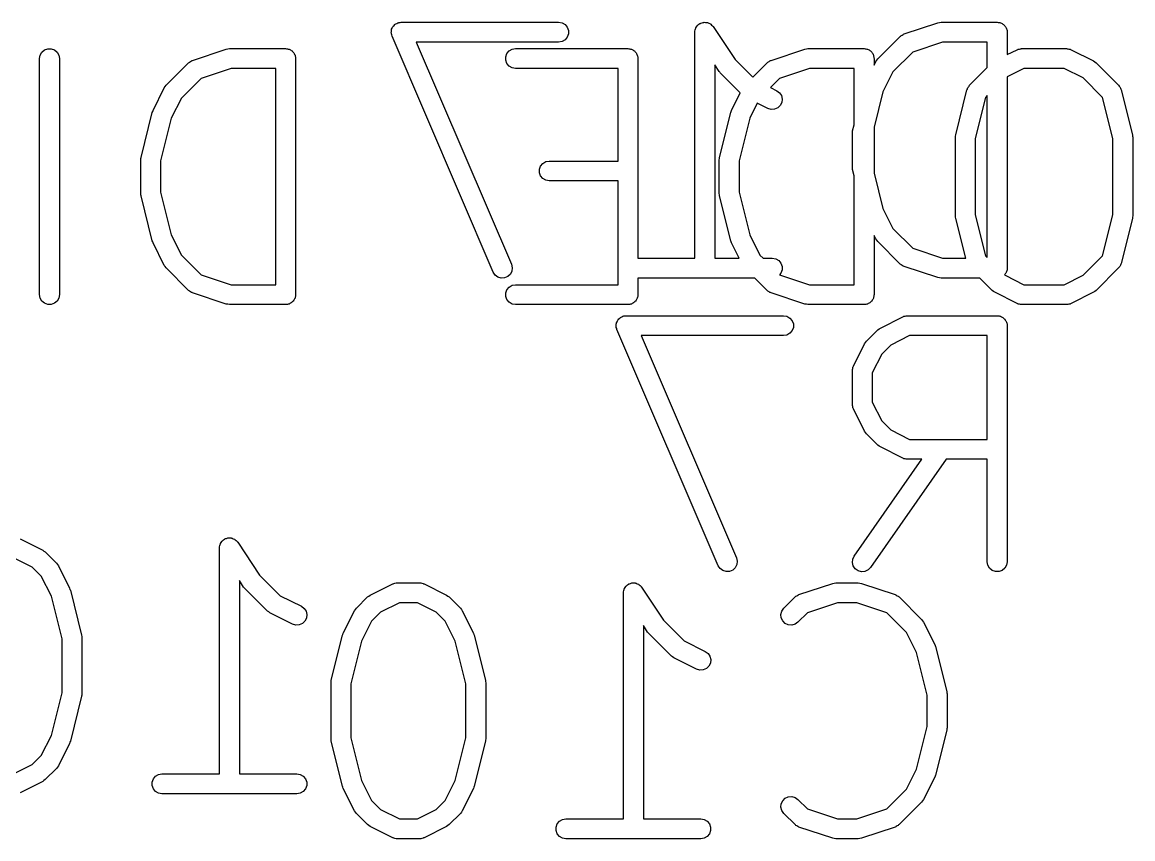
# Model space of a CAD drawing. Extents: x -0.3 to 76.5, y -74.5 to -2.2.
# Drawn here: x 27.37 to 33.04, y -29.72 to -25.55 of the extents above; entities that cross this region are included whole.
import ezdxf

# ---------------------------------------------------------------- set-up
doc = ezdxf.new("R2010")
doc.units = 0
doc.header["$MEASUREMENT"] = 0
doc.layers.add('BLACK', color=7, linetype='CONTINUOUS')

msp = doc.modelspace()

# ---------------------------------------------------------------- linework, layer by layer
at = {"layer": 'Black'}
for p, q in [((29.2541, -25.5864), (29.2568, -25.5811)), ((29.2568, -25.5811), (29.2588, -25.5756)), ((29.2588, -25.5756), (29.2607, -25.5733)), ((29.2607, -25.5733), (29.2621, -25.5706)), ((29.2621, -25.5706), (29.2663, -25.5666)), ((29.2663, -25.5666), (29.2701, -25.5621)), ((29.2701, -25.5621), (29.2727, -25.5606)), ((29.2727, -25.5606), (29.2749, -25.5585)), ((29.2749, -25.5585), (29.2803, -25.5562)), ((29.2803, -25.5562), (29.2854, -25.5533)), ((29.2854, -25.5533), (29.2884, -25.5528)), ((29.2884, -25.5528), (29.2912, -25.5516)), ((29.2912, -25.5516), (29.297, -25.5513)), ((29.297, -25.5513), (29.3028, -25.5502)), ((29.3028, -25.5502), (30.1071, -25.5502)), ((30.1071, -25.5502), (30.1245, -25.5533)), ((30.1245, -25.5533), (30.1397, -25.5621)), ((30.1397, -25.5621), (30.1511, -25.5756)), ((30.1511, -25.5756), (30.1571, -25.5922)), ((30.8052, -25.5896), (30.8062, -25.5837)), ((30.8062, -25.5837), (30.8076, -25.5812)), ((30.8076, -25.5812), (30.8084, -25.5785)), ((30.8084, -25.5785), (30.812, -25.5736)), ((30.812, -25.5736), (30.8151, -25.5684)), ((30.8151, -25.5684), (30.8172, -25.5666)), ((30.8172, -25.5666), (30.8189, -25.5643)), ((30.8189, -25.5643), (30.8239, -25.561)), ((30.8239, -25.561), (30.8286, -25.5571)), ((30.8286, -25.5571), (30.8312, -25.5561)), ((30.8312, -25.5561), (30.8336, -25.5545)), ((30.8336, -25.5545), (30.8395, -25.5531)), ((30.8395, -25.5531), (30.8452, -25.551)), ((30.8452, -25.551), (30.848, -25.551)), ((30.848, -25.551), (30.8507, -25.5504)), ((30.8507, -25.5504), (30.8567, -25.551)), ((30.8567, -25.551), (30.8628, -25.551)), ((30.8628, -25.551), (30.8654, -25.552)), ((30.8654, -25.552), (30.8682, -25.5523)), ((30.8682, -25.5523), (30.8737, -25.555)), ((30.8737, -25.555), (30.8794, -25.5571)), ((30.8794, -25.5571), (30.8815, -25.5589)), ((30.8815, -25.5589), (30.8841, -25.5601)), ((30.8841, -25.5601), (30.8882, -25.5645)), ((30.8882, -25.5645), (30.8929, -25.5684)), ((30.8929, -25.5684), (30.8943, -25.5708)), ((30.8943, -25.5708), (30.8962, -25.5729)), ((30.8962, -25.5729), (31.0084, -25.741)), ((31.8721, -25.6103), (32.0444, -25.5529)), ((32.0444, -25.5529), (32.0525, -25.5517)), ((32.0525, -25.5517), (32.0605, -25.5502)), ((32.0605, -25.5502), (32.3477, -25.5502)), ((32.3477, -25.5502), (32.3521, -25.551)), ((32.3521, -25.551), (32.3566, -25.551)), ((32.3566, -25.551), (32.3607, -25.5525)), ((32.3607, -25.5525), (32.3651, -25.5533)), ((32.3651, -25.5533), (32.369, -25.5555)), ((32.369, -25.5555), (32.3731, -25.5571)), ((32.3731, -25.5571), (32.3765, -25.5599)), ((32.3765, -25.5599), (32.3804, -25.5621)), ((32.3804, -25.5621), (32.3832, -25.5655)), ((32.3832, -25.5655), (32.3867, -25.5684)), ((32.3867, -25.5684), (32.3889, -25.5722)), ((32.3889, -25.5722), (32.3917, -25.5756)), ((32.3917, -25.5756), (32.3933, -25.5798)), ((32.3933, -25.5798), (32.3955, -25.5837)), ((32.3955, -25.5837), (32.3962, -25.5881)), ((29.252, -25.6039), (29.2527, -25.5981)), ((29.2527, -25.6068), (29.252, -25.6039)), ((29.2527, -25.5922), (29.2538, -25.5894)), ((29.2527, -25.5981), (29.2527, -25.5922)), ((29.2527, -25.6099), (29.2527, -25.6068)), ((29.2547, -25.6154), (29.2527, -25.6099)), ((29.2538, -25.5894), (29.2541, -25.5864)), ((29.2561, -25.6211), (29.2547, -25.6154)), ((29.7731, -26.8276), (29.2561, -25.6211)), ((30.1397, -25.64), (30.1245, -25.6488)), ((30.1511, -25.6264), (30.1397, -25.64)), ((30.1571, -25.6099), (30.1511, -25.6264)), ((30.1571, -25.5922), (30.1571, -25.6099)), ((30.8032, -25.601), (30.8037, -25.5983)), ((30.8032, -26.7567), (30.8032, -25.601)), ((30.8035, -25.5955), (30.8052, -25.5896)), ((30.8037, -25.5983), (30.8035, -25.5955)), ((31.7373, -25.7375), (31.8522, -25.6226)), ((31.8522, -25.6226), (31.8546, -25.6209)), ((31.8546, -25.6209), (31.8565, -25.6187)), ((31.8565, -25.6187), (31.8618, -25.6159)), ((31.8618, -25.6159), (31.8666, -25.6125)), ((31.8666, -25.6125), (31.8695, -25.6117)), ((31.8695, -25.6117), (31.8721, -25.6103)), ((32.3962, -25.5881), (32.3978, -25.5922)), ((32.3978, -25.5922), (32.3978, -25.5967)), ((32.3978, -25.5967), (32.3985, -25.601)), ((32.3985, -25.601), (32.3985, -25.716)), ((27.4673, -25.7034), (27.4808, -25.6921)), ((27.4808, -25.6921), (27.4974, -25.686)), ((27.4974, -25.686), (27.5151, -25.686)), ((27.5151, -25.686), (27.5316, -25.6921)), ((27.5316, -25.6921), (27.5452, -25.7034)), ((28.2371, -25.7453), (28.4094, -25.6879)), ((28.4094, -25.6879), (28.4175, -25.6867)), ((28.4175, -25.6867), (28.4255, -25.6852)), ((28.4255, -25.6852), (28.7127, -25.6852)), ((28.7127, -25.6852), (28.7171, -25.686)), ((28.7171, -25.686), (28.7216, -25.686)), ((28.7216, -25.686), (28.7257, -25.6875)), ((28.7257, -25.6875), (28.7301, -25.6883)), ((28.7301, -25.6883), (28.734, -25.6905)), ((28.734, -25.6905), (28.7381, -25.6921)), ((28.7381, -25.6921), (28.7415, -25.6949)), ((28.7415, -25.6949), (28.7454, -25.6971)), ((28.7454, -25.6971), (28.7482, -25.7005)), ((30.1071, -25.6518), (29.3798, -25.6518)), ((29.3798, -25.6518), (29.8665, -26.7875)), ((29.8427, -25.7106), (29.8541, -25.6971)), ((29.8541, -25.6971), (29.8694, -25.6883)), ((29.8694, -25.6883), (29.8867, -25.6852)), ((29.8867, -25.6852), (30.4613, -25.6852)), ((30.1245, -25.6488), (30.1071, -25.6518)), ((30.4613, -25.6852), (30.4656, -25.686)), ((30.4656, -25.686), (30.4701, -25.686)), ((30.4701, -25.686), (30.4743, -25.6875)), ((30.4743, -25.6875), (30.4786, -25.6883)), ((30.4786, -25.6883), (30.4825, -25.6905)), ((30.4825, -25.6905), (30.4867, -25.6921)), ((30.4867, -25.6921), (30.4901, -25.6949)), ((30.4901, -25.6949), (30.4939, -25.6971)), ((30.4939, -25.6971), (30.4968, -25.7005)), ((31.1921, -25.7453), (31.3644, -25.6879)), ((31.3644, -25.6879), (31.3725, -25.6867)), ((31.3725, -25.6867), (31.3805, -25.6852)), ((31.3805, -25.6852), (31.6678, -25.6852)), ((31.6678, -25.6852), (31.6721, -25.686)), ((31.6721, -25.686), (31.6766, -25.686)), ((31.6766, -25.686), (31.6808, -25.6875)), ((31.6808, -25.6875), (31.6851, -25.6883)), ((31.6851, -25.6883), (31.689, -25.6905)), ((31.689, -25.6905), (31.6932, -25.6921)), ((31.6932, -25.6921), (31.6966, -25.6949)), ((31.6966, -25.6949), (31.7004, -25.6971)), ((31.7004, -25.6971), (31.7033, -25.7005)), ((32.0687, -25.6518), (31.9156, -25.7029)), ((32.2969, -25.6518), (32.0687, -25.6518)), ((32.2969, -25.7819), (32.2969, -25.6518)), ((32.3985, -25.716), (32.4494, -25.6906)), ((32.4494, -25.6906), (32.4522, -25.6898)), ((32.4522, -25.6898), (32.4547, -25.6883)), ((32.4547, -25.6883), (32.4606, -25.6873)), ((32.4606, -25.6873), (32.4663, -25.6856)), ((32.4663, -25.6856), (32.4692, -25.6858)), ((32.4692, -25.6858), (32.4721, -25.6852)), ((32.4721, -25.6852), (32.7019, -25.6852)), ((32.7019, -25.6852), (32.7048, -25.6858)), ((32.7048, -25.6858), (32.7077, -25.6856)), ((32.7077, -25.6856), (32.7134, -25.6873)), ((32.7134, -25.6873), (32.7193, -25.6883)), ((32.7193, -25.6883), (32.7218, -25.6898)), ((32.7218, -25.6898), (32.7246, -25.6906)), ((32.7246, -25.6906), (32.8395, -25.7481)), ((27.4554, -25.736), (27.4585, -25.7187)), ((27.4554, -26.9425), (27.4554, -25.736)), ((27.4585, -25.7187), (27.4673, -25.7034)), ((27.5452, -25.7034), (27.554, -25.7187)), ((27.554, -25.7187), (27.557, -25.736)), ((27.557, -25.736), (27.557, -26.9425)), ((28.2196, -25.7559), (28.2215, -25.7537)), ((28.2215, -25.7537), (28.2268, -25.7509)), ((28.2268, -25.7509), (28.2316, -25.7475)), ((28.2316, -25.7475), (28.2345, -25.7467)), ((28.2345, -25.7467), (28.2371, -25.7453)), ((28.7482, -25.7005), (28.7517, -25.7034)), ((28.7517, -25.7034), (28.7539, -25.7072)), ((28.7539, -25.7072), (28.7567, -25.7106)), ((28.7567, -25.7106), (28.7583, -25.7148)), ((28.7583, -25.7148), (28.7605, -25.7187)), ((28.7605, -25.7187), (28.7612, -25.7231)), ((28.7612, -25.7231), (28.7628, -25.7272)), ((28.7628, -25.7272), (28.7628, -25.7317)), ((28.7628, -25.7317), (28.7635, -25.736)), ((28.7635, -25.736), (28.7635, -26.9425)), ((29.8367, -25.7272), (29.8427, -25.7106)), ((29.8367, -25.7449), (29.8367, -25.7272)), ((29.8427, -25.7614), (29.8367, -25.7449)), ((30.4968, -25.7005), (30.5002, -25.7034)), ((30.5002, -25.7034), (30.5024, -25.7072)), ((30.5024, -25.7072), (30.5053, -25.7106)), ((30.5053, -25.7106), (30.5068, -25.7148)), ((30.5068, -25.7148), (30.509, -25.7187)), ((30.509, -25.7187), (30.5098, -25.7231)), ((30.5098, -25.7231), (30.5113, -25.7272)), ((30.5113, -25.7272), (30.5113, -25.7317)), ((30.5113, -25.7317), (30.5121, -25.736)), ((30.5121, -25.736), (30.5121, -26.7567)), ((31.0084, -25.741), (31.0986, -25.8312)), ((31.1746, -25.7559), (31.1766, -25.7537)), ((31.1766, -25.7537), (31.1818, -25.7509)), ((31.1818, -25.7509), (31.1867, -25.7475)), ((31.1867, -25.7475), (31.1895, -25.7467)), ((31.1895, -25.7467), (31.1921, -25.7453)), ((31.7033, -25.7005), (31.7067, -25.7034)), ((31.7067, -25.7034), (31.7089, -25.7072)), ((31.7089, -25.7072), (31.7118, -25.7106)), ((31.7118, -25.7106), (31.7133, -25.7148)), ((31.7133, -25.7148), (31.7155, -25.7187)), ((31.7155, -25.7187), (31.7163, -25.7231)), ((31.7163, -25.7231), (31.7178, -25.7272)), ((31.7178, -25.7272), (31.7178, -25.7317)), ((31.7178, -25.7317), (31.7186, -25.736)), ((31.7186, -25.736), (31.7186, -25.7691)), ((31.7186, -25.7691), (31.7278, -25.7507)), ((31.7278, -25.7507), (31.7326, -25.7442)), ((31.7326, -25.7442), (31.7373, -25.7375)), ((31.9156, -25.7029), (31.815, -25.8035)), ((32.8395, -25.7481), (32.8461, -25.7529)), ((32.8461, -25.7529), (32.8527, -25.7576)), ((28.1023, -25.8725), (28.2172, -25.7576)), ((28.2172, -25.7576), (28.2196, -25.7559)), ((28.4337, -25.7868), (28.2806, -25.8379)), ((28.6619, -25.7868), (28.4337, -25.7868)), ((28.6619, -26.8917), (28.6619, -25.7868)), ((29.8541, -25.775), (29.8427, -25.7614)), ((29.8694, -25.7838), (29.8541, -25.775)), ((29.8867, -25.7868), (29.8694, -25.7838)), ((30.4105, -25.7868), (29.8867, -25.7868)), ((30.4105, -26.2598), (30.4105, -25.7868)), ((30.9266, -25.8016), (30.9048, -25.7688)), ((30.9048, -25.7688), (30.9048, -26.7567)), ((30.9301, -25.8052), (30.9266, -25.8016)), ((30.933, -25.8093), (30.9301, -25.8052)), ((31.035, -25.9113), (30.933, -25.8093)), ((31.0986, -25.8312), (31.1722, -25.7576)), ((31.1722, -25.7576), (31.1746, -25.7559)), ((31.3887, -25.7868), (31.2356, -25.8379)), ((31.617, -25.7868), (31.3887, -25.7868)), ((31.617, -26.0741), (31.617, -25.7868)), ((31.815, -25.8035), (31.7637, -25.906)), ((32.2064, -25.8725), (32.2969, -25.7819)), ((32.4841, -25.7868), (32.3985, -25.8296)), ((32.6899, -25.7868), (32.4841, -25.7868)), ((32.7867, -25.8352), (32.6899, -25.7868)), ((32.8527, -25.7576), (32.9676, -25.8725)), ((28.2806, -25.8379), (28.18, -25.9385)), ((31.2356, -25.8379), (31.1892, -25.8842)), ((32.3985, -25.8296), (32.3985, -26.8075)), ((32.8858, -25.9344), (32.7867, -25.8352)), ((28.0353, -26.0006), (28.0928, -25.8857)), ((28.0928, -25.8857), (28.0976, -25.8792)), ((28.0976, -25.8792), (28.1023, -25.8725)), ((30.9903, -26.0006), (31.035, -25.9113)), ((31.1892, -25.8842), (31.2214, -25.9003)), ((31.2214, -25.9003), (31.2356, -25.9108)), ((31.2356, -25.9108), (31.2453, -25.9256)), ((31.2453, -25.9256), (31.2494, -25.9427)), ((31.7637, -25.906), (31.7186, -26.0866)), ((32.1356, -26.1259), (32.193, -25.8961)), ((32.193, -25.8961), (32.195, -25.8916)), ((32.195, -25.8916), (32.1962, -25.8869)), ((32.1962, -25.8869), (32.1986, -25.8836)), ((32.1986, -25.8836), (32.2002, -25.88)), ((32.2002, -25.88), (32.2036, -25.8765)), ((32.2036, -25.8765), (32.2064, -25.8725)), ((32.2969, -25.9256), (32.2882, -25.9344)), ((32.2969, -26.753), (32.2969, -25.9256)), ((32.9676, -25.8725), (32.9704, -25.8765)), ((32.9704, -25.8765), (32.9738, -25.88)), ((32.9738, -25.88), (32.9754, -25.8836)), ((32.9754, -25.8836), (32.9778, -25.8869)), ((32.9778, -25.8869), (32.979, -25.8916)), ((32.979, -25.8916), (32.981, -25.8961)), ((32.981, -25.8961), (33.0384, -26.1259)), ((28.18, -25.9385), (28.1287, -26.041)), ((31.1221, -25.9643), (31.0837, -26.041)), ((31.176, -25.9912), (31.1221, -25.9643)), ((31.2395, -25.976), (31.2267, -25.9882)), ((31.2474, -25.9602), (31.2395, -25.976)), ((31.2494, -25.9427), (31.2474, -25.9602)), ((32.2882, -25.9344), (32.2356, -26.1445)), ((32.9384, -26.1445), (32.8858, -25.9344)), ((27.974, -26.2408), (28.0315, -26.011)), ((28.0315, -26.011), (28.0337, -26.0059)), ((28.0337, -26.0059), (28.0353, -26.0006)), ((30.9291, -26.2408), (30.9865, -26.011)), ((30.9865, -26.011), (30.9888, -26.0059)), ((30.9888, -26.0059), (30.9903, -26.0006)), ((31.1929, -25.9962), (31.176, -25.9912)), ((31.2105, -25.9952), (31.1929, -25.9962)), ((31.2267, -25.9882), (31.2105, -25.9952)), ((28.1287, -26.041), (28.0741, -26.2594)), ((31.0837, -26.041), (31.0291, -26.2594)), ((31.609, -26.1058), (31.617, -26.0741)), ((31.7186, -26.0866), (31.7186, -26.322)), ((31.6075, -26.1181), (31.6086, -26.112)), ((31.6075, -26.2905), (31.6075, -26.1181)), ((31.6086, -26.112), (31.609, -26.1058)), ((32.134, -26.1382), (32.1351, -26.1321)), ((32.134, -26.5404), (32.134, -26.1382)), ((32.1351, -26.1321), (32.1356, -26.1259)), ((32.2356, -26.1445), (32.2356, -26.5341)), ((32.9384, -26.5341), (32.9384, -26.1445)), ((33.0384, -26.1259), (33.0389, -26.1321)), ((33.0389, -26.1321), (33.04, -26.1382)), ((33.04, -26.1382), (33.04, -26.5404)), ((27.9725, -26.2531), (27.9736, -26.247)), ((27.9725, -26.4255), (27.9725, -26.2531)), ((27.9736, -26.247), (27.974, -26.2408)), ((28.0741, -26.2594), (28.0741, -26.4192)), ((30.0264, -26.2717), (30.0417, -26.2628)), ((30.0417, -26.2628), (30.0591, -26.2598)), ((30.0591, -26.2598), (30.4105, -26.2598)), ((30.9275, -26.2531), (30.9286, -26.247)), ((30.9275, -26.4255), (30.9275, -26.2531)), ((30.9286, -26.247), (30.9291, -26.2408)), ((31.0291, -26.2594), (31.0291, -26.4192)), ((30.0091, -26.3017), (30.0151, -26.2852)), ((30.0091, -26.3194), (30.0091, -26.3017)), ((30.0151, -26.336), (30.0091, -26.3194)), ((30.0151, -26.2852), (30.0264, -26.2717)), ((31.6086, -26.2966), (31.6075, -26.2905)), ((31.609, -26.3028), (31.6086, -26.2966)), ((31.617, -26.3345), (31.609, -26.3028)), ((31.7186, -26.322), (31.7637, -26.5026)), ((30.0264, -26.3495), (30.0151, -26.336)), ((30.0417, -26.3583), (30.0264, -26.3495)), ((30.0591, -26.3614), (30.0417, -26.3583)), ((30.4105, -26.3614), (30.0591, -26.3614)), ((30.4105, -26.8917), (30.4105, -26.3614)), ((31.617, -26.8917), (31.617, -26.3345)), ((27.9736, -26.4316), (27.9725, -26.4255)), ((27.974, -26.4378), (27.9736, -26.4316)), ((28.0741, -26.4192), (28.1287, -26.6376)), ((30.9286, -26.4316), (30.9275, -26.4255)), ((30.9291, -26.4378), (30.9286, -26.4316)), ((31.0291, -26.4192), (31.0837, -26.6376)), ((28.0315, -26.6676), (27.974, -26.4378)), ((30.9865, -26.6676), (30.9291, -26.4378)), ((31.7637, -26.5026), (31.815, -26.6051)), ((32.1351, -26.5465), (32.134, -26.5404)), ((32.1356, -26.5527), (32.1351, -26.5465)), ((32.2356, -26.5341), (32.2882, -26.7442)), ((32.8858, -26.7442), (32.9384, -26.5341)), ((33.0389, -26.5465), (33.0384, -26.5527)), ((33.04, -26.5404), (33.0389, -26.5465)), ((31.815, -26.6051), (31.9156, -26.7057)), ((32.1866, -26.7567), (32.1356, -26.5527)), ((33.0384, -26.5527), (32.981, -26.7825)), ((28.1287, -26.6376), (28.18, -26.7401)), ((31.0837, -26.6376), (31.135, -26.7401)), ((31.7278, -26.6579), (31.7186, -26.6395)), ((31.7186, -26.6395), (31.7186, -26.9425)), ((31.7326, -26.6645), (31.7278, -26.6579)), ((28.0337, -26.6727), (28.0315, -26.6676)), ((28.0353, -26.678), (28.0337, -26.6727)), ((28.0928, -26.7929), (28.0353, -26.678)), ((30.9888, -26.6727), (30.9865, -26.6676)), ((30.9903, -26.678), (30.9888, -26.6727)), ((31.0297, -26.7567), (30.9903, -26.678)), ((31.7373, -26.6711), (31.7326, -26.6645)), ((31.8522, -26.786), (31.7373, -26.6711)), ((31.9156, -26.7057), (32.0687, -26.7567)), ((28.18, -26.7401), (28.2806, -26.8407)), ((30.5121, -26.7567), (30.8032, -26.7567)), ((30.9048, -26.7567), (31.0297, -26.7567)), ((31.135, -26.7401), (31.1516, -26.7567)), ((31.1516, -26.7567), (31.1987, -26.7567)), ((31.1987, -26.7567), (31.2161, -26.7598)), ((31.2161, -26.7598), (31.2313, -26.7686)), ((31.2313, -26.7686), (31.2427, -26.7821)), ((32.0687, -26.7567), (32.1866, -26.7567)), ((32.2882, -26.7442), (32.2969, -26.753)), ((32.7867, -26.8433), (32.8858, -26.7442)), ((28.0976, -26.7995), (28.0928, -26.7929)), ((28.1023, -26.8061), (28.0976, -26.7995)), ((28.2172, -26.921), (28.1023, -26.8061)), ((29.7828, -26.8423), (29.7731, -26.8276)), ((29.8685, -26.8222), (29.8605, -26.838)), ((29.8665, -26.7875), (29.8706, -26.8047)), ((29.8706, -26.8047), (29.8685, -26.8222)), ((31.2427, -26.8329), (31.2361, -26.8408)), ((31.2427, -26.7821), (31.2487, -26.7987)), ((31.2487, -26.8164), (31.2427, -26.8329)), ((31.2487, -26.7987), (31.2487, -26.8164)), ((31.8546, -26.7877), (31.8522, -26.786)), ((31.8565, -26.7899), (31.8546, -26.7877)), ((31.8618, -26.7927), (31.8565, -26.7899)), ((31.8666, -26.7961), (31.8618, -26.7927)), ((31.8695, -26.7969), (31.8666, -26.7961)), ((31.8721, -26.7983), (31.8695, -26.7969)), ((32.0444, -26.8557), (31.8721, -26.7983)), ((32.3917, -26.8329), (32.3889, -26.8364)), ((32.3933, -26.8288), (32.3917, -26.8329)), ((32.3955, -26.8249), (32.3933, -26.8288)), ((32.3962, -26.8205), (32.3955, -26.8249)), ((32.3978, -26.8164), (32.3962, -26.8205)), ((32.3985, -26.8075), (32.3978, -26.8119)), ((32.3978, -26.8119), (32.3978, -26.8164)), ((32.9676, -26.8061), (32.8527, -26.921)), ((32.9704, -26.8021), (32.9676, -26.8061)), ((32.9738, -26.7986), (32.9704, -26.8021)), ((32.9754, -26.795), (32.9738, -26.7986)), ((32.9778, -26.7917), (32.9754, -26.795)), ((32.979, -26.787), (32.9778, -26.7917)), ((32.981, -26.7825), (32.979, -26.787)), ((28.2806, -26.8407), (28.4337, -26.8917)), ((29.7969, -26.8529), (29.7828, -26.8423)), ((29.8138, -26.858), (29.7969, -26.8529)), ((29.8314, -26.857), (29.8138, -26.858)), ((29.8476, -26.8501), (29.8314, -26.857)), ((29.8605, -26.838), (29.8476, -26.8501)), ((31.1096, -26.8583), (30.5121, -26.8583)), ((30.5121, -26.8583), (30.5121, -26.9425)), ((31.1722, -26.921), (31.1096, -26.8583)), ((31.2361, -26.8408), (31.3887, -26.8917)), ((32.0525, -26.8569), (32.0444, -26.8557)), ((32.0605, -26.8583), (32.0525, -26.8569)), ((32.2586, -26.8583), (32.0605, -26.8583)), ((32.3213, -26.921), (32.2586, -26.8583)), ((32.3867, -26.8402), (32.3853, -26.8413)), ((32.3853, -26.8413), (32.3873, -26.8433)), ((32.3889, -26.8364), (32.3867, -26.8402)), ((32.3873, -26.8433), (32.4841, -26.8917)), ((32.6899, -26.8917), (32.7867, -26.8433)), ((27.4585, -26.9599), (27.4554, -26.9425)), ((27.557, -26.9425), (27.554, -26.9599)), ((28.2196, -26.9227), (28.2172, -26.921)), ((28.2215, -26.9249), (28.2196, -26.9227)), ((28.2268, -26.9277), (28.2215, -26.9249)), ((28.2316, -26.9311), (28.2268, -26.9277)), ((28.2345, -26.9319), (28.2316, -26.9311)), ((28.2371, -26.9333), (28.2345, -26.9319)), ((28.4094, -26.9907), (28.2371, -26.9333)), ((28.4337, -26.8917), (28.6619, -26.8917)), ((28.7635, -26.9425), (28.7628, -26.9469)), ((29.8367, -26.9337), (29.8427, -26.9171)), ((29.8367, -26.9514), (29.8367, -26.9337)), ((29.8427, -26.9171), (29.8541, -26.9036)), ((29.8541, -26.9036), (29.8694, -26.8948)), ((29.8694, -26.8948), (29.8867, -26.8917)), ((29.8867, -26.8917), (30.4105, -26.8917)), ((30.5121, -26.9425), (30.5113, -26.9469)), ((31.1746, -26.9227), (31.1722, -26.921)), ((31.1766, -26.9249), (31.1746, -26.9227)), ((31.1818, -26.9277), (31.1766, -26.9249)), ((31.1867, -26.9311), (31.1818, -26.9277)), ((31.1895, -26.9319), (31.1867, -26.9311)), ((31.1921, -26.9333), (31.1895, -26.9319)), ((31.3644, -26.9907), (31.1921, -26.9333)), ((31.3887, -26.8917), (31.617, -26.8917)), ((31.7186, -26.9425), (31.7178, -26.9469)), ((32.3279, -26.9257), (32.3213, -26.921)), ((32.3345, -26.9305), (32.3279, -26.9257)), ((32.4494, -26.988), (32.3345, -26.9305)), ((32.4841, -26.8917), (32.6899, -26.8917)), ((32.8395, -26.9305), (32.7246, -26.988)), ((32.8461, -26.9257), (32.8395, -26.9305)), ((32.8527, -26.921), (32.8461, -26.9257)), ((27.4673, -26.9752), (27.4585, -26.9599)), ((27.4808, -26.9865), (27.4673, -26.9752)), ((27.4974, -26.9926), (27.4808, -26.9865)), ((27.5151, -26.9926), (27.4974, -26.9926)), ((27.5316, -26.9865), (27.5151, -26.9926)), ((27.5452, -26.9752), (27.5316, -26.9865)), ((27.554, -26.9599), (27.5452, -26.9752)), ((28.4175, -26.9919), (28.4094, -26.9907)), ((28.4255, -26.9933), (28.4175, -26.9919)), ((28.7127, -26.9933), (28.4255, -26.9933)), ((28.7171, -26.9926), (28.7127, -26.9933)), ((28.7216, -26.9926), (28.7171, -26.9926)), ((28.7257, -26.9911), (28.7216, -26.9926)), ((28.7301, -26.9903), (28.7257, -26.9911)), ((28.734, -26.9881), (28.7301, -26.9903)), ((28.7381, -26.9865), (28.734, -26.9881)), ((28.7415, -26.9837), (28.7381, -26.9865)), ((28.7454, -26.9815), (28.7415, -26.9837)), ((28.7482, -26.9781), (28.7454, -26.9815)), ((28.7517, -26.9752), (28.7482, -26.9781)), ((28.7539, -26.9714), (28.7517, -26.9752)), ((28.7567, -26.9679), (28.7539, -26.9714)), ((28.7583, -26.9638), (28.7567, -26.9679)), ((28.7605, -26.9599), (28.7583, -26.9638)), ((28.7612, -26.9555), (28.7605, -26.9599)), ((28.7628, -26.9514), (28.7612, -26.9555)), ((28.7628, -26.9469), (28.7628, -26.9514)), ((29.8427, -26.9679), (29.8367, -26.9514)), ((29.8541, -26.9815), (29.8427, -26.9679)), ((29.8694, -26.9903), (29.8541, -26.9815)), ((29.8867, -26.9933), (29.8694, -26.9903)), ((30.4613, -26.9933), (29.8867, -26.9933)), ((30.4656, -26.9926), (30.4613, -26.9933)), ((30.4701, -26.9926), (30.4656, -26.9926)), ((30.4743, -26.9911), (30.4701, -26.9926)), ((30.4786, -26.9903), (30.4743, -26.9911)), ((30.4825, -26.9881), (30.4786, -26.9903)), ((30.4867, -26.9865), (30.4825, -26.9881)), ((30.4901, -26.9837), (30.4867, -26.9865)), ((30.4939, -26.9815), (30.4901, -26.9837)), ((30.4968, -26.9781), (30.4939, -26.9815)), ((30.5002, -26.9752), (30.4968, -26.9781)), ((30.5024, -26.9714), (30.5002, -26.9752)), ((30.5053, -26.9679), (30.5024, -26.9714)), ((30.5068, -26.9638), (30.5053, -26.9679)), ((30.509, -26.9599), (30.5068, -26.9638)), ((30.5098, -26.9555), (30.509, -26.9599)), ((30.5113, -26.9514), (30.5098, -26.9555)), ((30.5113, -26.9469), (30.5113, -26.9514)), ((31.3725, -26.9919), (31.3644, -26.9907)), ((31.3805, -26.9933), (31.3725, -26.9919)), ((31.6678, -26.9933), (31.3805, -26.9933)), ((31.6721, -26.9926), (31.6678, -26.9933)), ((31.6766, -26.9926), (31.6721, -26.9926)), ((31.6808, -26.9911), (31.6766, -26.9926)), ((31.6851, -26.9903), (31.6808, -26.9911)), ((31.689, -26.9881), (31.6851, -26.9903)), ((31.6932, -26.9865), (31.689, -26.9881)), ((31.6966, -26.9837), (31.6932, -26.9865)), ((31.7004, -26.9815), (31.6966, -26.9837)), ((31.7033, -26.9781), (31.7004, -26.9815)), ((31.7067, -26.9752), (31.7033, -26.9781)), ((31.7089, -26.9714), (31.7067, -26.9752)), ((31.7118, -26.9679), (31.7089, -26.9714)), ((31.7133, -26.9638), (31.7118, -26.9679)), ((31.7155, -26.9599), (31.7133, -26.9638)), ((31.7163, -26.9555), (31.7155, -26.9599)), ((31.7178, -26.9514), (31.7163, -26.9555)), ((31.7178, -26.9469), (31.7178, -26.9514)), ((32.4522, -26.9888), (32.4494, -26.988)), ((32.4547, -26.9903), (32.4522, -26.9888)), ((32.4606, -26.9913), (32.4547, -26.9903)), ((32.4663, -26.993), (32.4606, -26.9913)), ((32.4692, -26.9928), (32.4663, -26.993)), ((32.4721, -26.9933), (32.4692, -26.9928)), ((32.7019, -26.9933), (32.4721, -26.9933)), ((32.7048, -26.9928), (32.7019, -26.9933)), ((32.7077, -26.993), (32.7048, -26.9928)), ((32.7134, -26.9913), (32.7077, -26.993)), ((32.7193, -26.9903), (32.7134, -26.9913)), ((32.7218, -26.9888), (32.7193, -26.9903)), ((32.7246, -26.988), (32.7218, -26.9888)), ((30.4218, -27.0606), (30.424, -27.0585)), ((30.424, -27.0585), (30.4294, -27.0562)), ((30.4294, -27.0562), (30.4344, -27.0533)), ((30.4344, -27.0533), (30.4374, -27.0528)), ((30.4374, -27.0528), (30.4402, -27.0516)), ((30.4402, -27.0516), (30.446, -27.0513)), ((30.446, -27.0513), (30.4518, -27.0502)), ((30.4518, -27.0502), (31.2561, -27.0502)), ((31.2561, -27.0502), (31.2735, -27.0533)), ((31.2735, -27.0533), (31.2888, -27.0621)), ((31.7505, -27.1131), (31.8654, -27.0556)), ((31.8654, -27.0556), (31.8682, -27.0548)), ((31.8682, -27.0548), (31.8707, -27.0533)), ((31.8707, -27.0533), (31.8766, -27.0523)), ((31.8766, -27.0523), (31.8823, -27.0506)), ((31.8823, -27.0506), (31.8852, -27.0508)), ((31.8852, -27.0508), (31.8881, -27.0502)), ((31.8881, -27.0502), (32.3477, -27.0502)), ((32.3477, -27.0502), (32.3521, -27.051)), ((32.3521, -27.051), (32.3566, -27.051)), ((32.3566, -27.051), (32.3607, -27.0525)), ((32.3607, -27.0525), (32.3651, -27.0533)), ((32.3651, -27.0533), (32.369, -27.0555)), ((32.369, -27.0555), (32.3731, -27.0571)), ((32.3731, -27.0571), (32.3765, -27.0599)), ((32.3765, -27.0599), (32.3804, -27.0621)), ((30.4011, -27.1039), (30.4018, -27.0981)), ((30.4018, -27.1068), (30.4011, -27.1039)), ((30.4018, -27.0922), (30.4028, -27.0894)), ((30.4018, -27.0981), (30.4018, -27.0922)), ((30.4018, -27.1099), (30.4018, -27.1068)), ((30.4038, -27.1154), (30.4018, -27.1099)), ((30.4028, -27.0894), (30.4032, -27.0864)), ((30.4032, -27.0864), (30.4058, -27.0811)), ((30.4051, -27.1211), (30.4038, -27.1154)), ((30.4058, -27.0811), (30.4078, -27.0756)), ((30.4078, -27.0756), (30.4098, -27.0733)), ((30.4098, -27.0733), (30.4111, -27.0706)), ((30.4111, -27.0706), (30.4154, -27.0666)), ((30.4154, -27.0666), (30.4192, -27.0621)), ((30.4192, -27.0621), (30.4218, -27.0606)), ((31.2888, -27.0621), (31.3001, -27.0756)), ((31.3001, -27.0756), (31.3062, -27.0922)), ((31.3062, -27.1099), (31.3001, -27.1264)), ((31.3062, -27.0922), (31.3062, -27.1099)), ((31.744, -27.1179), (31.7505, -27.1131)), ((32.3804, -27.0621), (32.3832, -27.0655)), ((32.3832, -27.0655), (32.3867, -27.0684)), ((32.3867, -27.0684), (32.3889, -27.0722)), ((32.3889, -27.0722), (32.3917, -27.0756)), ((32.3917, -27.0756), (32.3933, -27.0798)), ((32.3933, -27.0798), (32.3955, -27.0837)), ((32.3955, -27.0837), (32.3962, -27.0881)), ((32.3962, -27.0881), (32.3978, -27.0922)), ((32.3978, -27.0922), (32.3978, -27.0967)), ((32.3978, -27.0967), (32.3985, -27.101)), ((32.3985, -27.101), (32.3985, -28.3075)), ((30.9222, -28.3276), (30.4051, -27.1211)), ((31.2561, -27.1518), (30.5289, -27.1518)), ((30.5289, -27.1518), (31.0156, -28.2875)), ((31.2735, -27.1488), (31.2561, -27.1518)), ((31.2888, -27.14), (31.2735, -27.1488)), ((31.3001, -27.1264), (31.2888, -27.14)), ((31.6798, -27.18), (31.7373, -27.1226)), ((31.7373, -27.1226), (31.744, -27.1179)), ((31.9001, -27.1518), (31.8033, -27.2003)), ((32.2969, -27.1518), (31.9001, -27.1518)), ((32.2969, -27.6822), (32.2969, -27.1518)), ((31.6129, -27.3081), (31.6703, -27.1932)), ((31.6703, -27.1932), (31.6752, -27.1867)), ((31.6752, -27.1867), (31.6798, -27.18)), ((31.8033, -27.2003), (31.7575, -27.246)), ((31.7575, -27.246), (31.7091, -27.3428)), ((31.6075, -27.3309), (31.608, -27.328)), ((31.6075, -27.5032), (31.6075, -27.3309)), ((31.6078, -27.325), (31.6095, -27.3193)), ((31.608, -27.328), (31.6078, -27.325)), ((31.6095, -27.3193), (31.6106, -27.3135)), ((31.6106, -27.3135), (31.612, -27.3109)), ((31.612, -27.3109), (31.6129, -27.3081)), ((31.7091, -27.3428), (31.7091, -27.4912)), ((31.608, -27.5061), (31.6075, -27.5032)), ((31.6078, -27.509), (31.608, -27.5061)), ((31.6095, -27.5147), (31.6078, -27.509)), ((31.7091, -27.4912), (31.7575, -27.588)), ((31.6106, -27.5206), (31.6095, -27.5147)), ((31.612, -27.5231), (31.6106, -27.5206)), ((31.6129, -27.5259), (31.612, -27.5231)), ((31.6703, -27.6408), (31.6129, -27.5259)), ((31.7575, -27.588), (31.8033, -27.6338)), ((31.6752, -27.6474), (31.6703, -27.6408)), ((31.6798, -27.654), (31.6752, -27.6474)), ((31.7373, -27.7115), (31.6798, -27.654)), ((31.8033, -27.6338), (31.9001, -27.6822)), ((31.9001, -27.6822), (32.2969, -27.6822)), ((31.744, -27.7162), (31.7373, -27.7115)), ((31.7505, -27.721), (31.744, -27.7162)), ((31.8654, -27.7785), (31.7505, -27.721)), ((31.6167, -28.2784), (31.9629, -27.7838)), ((32.0869, -27.7838), (31.6999, -28.3367)), ((31.8682, -27.7793), (31.8654, -27.7785)), ((31.8707, -27.7808), (31.8682, -27.7793)), ((31.8766, -27.7818), (31.8707, -27.7808)), ((31.8823, -27.7835), (31.8766, -27.7818)), ((31.8852, -27.7833), (31.8823, -27.7835)), ((31.8881, -27.7838), (31.8852, -27.7833)), ((31.9629, -27.7838), (31.8881, -27.7838)), ((32.2969, -27.7838), (32.0869, -27.7838)), ((32.2969, -28.3075), (32.2969, -27.7838)), ((27.3566, -28.1906), (27.4715, -28.2481)), ((28.3954, -28.196), (28.4001, -28.1921)), ((28.4001, -28.1921), (28.4027, -28.1911)), ((28.4027, -28.1911), (28.4051, -28.1895)), ((28.4051, -28.1895), (28.411, -28.1881)), ((28.411, -28.1881), (28.4167, -28.186)), ((28.4167, -28.186), (28.4195, -28.186)), ((28.4195, -28.186), (28.4222, -28.1854)), ((28.4222, -28.1854), (28.4282, -28.186)), ((28.4282, -28.186), (28.4343, -28.186)), ((28.4343, -28.186), (28.4369, -28.187)), ((28.4369, -28.187), (28.4397, -28.1873)), ((28.4397, -28.1873), (28.4452, -28.19)), ((28.4452, -28.19), (28.4509, -28.1921)), ((28.4509, -28.1921), (28.453, -28.1939)), ((28.453, -28.1939), (28.4556, -28.1951)), ((27.4715, -28.2481), (27.478, -28.2529)), ((28.3747, -28.236), (28.3752, -28.2333)), ((28.3747, -29.3917), (28.3747, -28.236)), ((28.375, -28.2305), (28.3767, -28.2246)), ((28.3752, -28.2333), (28.375, -28.2305)), ((28.3767, -28.2246), (28.3777, -28.2187)), ((28.3777, -28.2187), (28.3791, -28.2162)), ((28.3791, -28.2162), (28.3799, -28.2135)), ((28.3799, -28.2135), (28.3835, -28.2086)), ((28.3835, -28.2086), (28.3866, -28.2034)), ((28.3866, -28.2034), (28.3887, -28.2016)), ((28.3887, -28.2016), (28.3904, -28.1993)), ((28.3904, -28.1993), (28.3954, -28.196)), ((28.4556, -28.1951), (28.4597, -28.1995)), ((28.4597, -28.1995), (28.4644, -28.2034)), ((28.4644, -28.2034), (28.4658, -28.2058)), ((28.4658, -28.2058), (28.4677, -28.2079)), ((28.4677, -28.2079), (28.5799, -28.376)), ((27.4187, -28.3352), (27.3219, -28.2868)), ((27.478, -28.2529), (27.4847, -28.2576)), ((27.4847, -28.2576), (27.5422, -28.315)), ((31.0156, -28.2875), (31.0196, -28.3047)), ((31.0196, -28.3047), (31.0175, -28.3222)), ((31.6077, -28.312), (31.6092, -28.2944)), ((31.6092, -28.2944), (31.6167, -28.2784)), ((32.3, -28.3249), (32.2969, -28.3075)), ((32.3985, -28.3075), (32.3955, -28.3249)), ((27.4645, -28.381), (27.4187, -28.3352)), ((27.5422, -28.315), (27.5468, -28.3217)), ((27.5468, -28.3217), (27.5517, -28.3282)), ((27.5517, -28.3282), (27.6091, -28.4431)), ((30.9318, -28.3423), (30.9222, -28.3276)), ((30.946, -28.3529), (30.9318, -28.3423)), ((30.9629, -28.358), (30.946, -28.3529)), ((30.9805, -28.357), (30.9629, -28.358)), ((30.9967, -28.3501), (30.9805, -28.357)), ((31.0096, -28.338), (30.9967, -28.3501)), ((31.0175, -28.3222), (31.0096, -28.338)), ((31.6123, -28.329), (31.6077, -28.312)), ((31.6224, -28.3435), (31.6123, -28.329)), ((31.6368, -28.3536), (31.6224, -28.3435)), ((31.6539, -28.3582), (31.6368, -28.3536)), ((31.6715, -28.3566), (31.6539, -28.3582)), ((31.6875, -28.3492), (31.6715, -28.3566)), ((31.6999, -28.3367), (31.6875, -28.3492)), ((32.3088, -28.3402), (32.3, -28.3249)), ((32.3223, -28.3515), (32.3088, -28.3402)), ((32.3389, -28.3576), (32.3223, -28.3515)), ((32.3566, -28.3576), (32.3389, -28.3576)), ((32.3731, -28.3515), (32.3566, -28.3576)), ((32.3867, -28.3402), (32.3731, -28.3515)), ((32.3955, -28.3249), (32.3867, -28.3402)), ((27.5158, -28.4836), (27.4645, -28.381)), ((28.4981, -28.4366), (28.4763, -28.4038)), ((28.4763, -28.4038), (28.4763, -29.3917)), ((28.5799, -28.376), (28.6854, -28.4816)), ((29.1449, -28.4781), (29.2598, -28.4206)), ((29.2598, -28.4206), (29.2626, -28.4198)), ((29.2626, -28.4198), (29.2651, -28.4183)), ((29.2651, -28.4183), (29.271, -28.4173)), ((29.271, -28.4173), (29.2767, -28.4156)), ((29.2767, -28.4156), (29.2796, -28.4158)), ((29.2796, -28.4158), (29.2825, -28.4152)), ((29.2825, -28.4152), (29.3974, -28.4152)), ((29.3974, -28.4152), (29.4003, -28.4158)), ((29.4003, -28.4158), (29.4032, -28.4156)), ((29.4032, -28.4156), (29.4089, -28.4173)), ((29.4089, -28.4173), (29.4148, -28.4183)), ((29.4148, -28.4183), (29.4173, -28.4198)), ((29.4173, -28.4198), (29.4201, -28.4206)), ((29.4201, -28.4206), (29.535, -28.4781)), ((30.4636, -28.4221), (30.4662, -28.4211)), ((30.4662, -28.4211), (30.4686, -28.4195)), ((30.4686, -28.4195), (30.4745, -28.4181)), ((30.4745, -28.4181), (30.4802, -28.416)), ((30.4802, -28.416), (30.483, -28.416)), ((30.483, -28.416), (30.4857, -28.4154)), ((30.4857, -28.4154), (30.4917, -28.416)), ((30.4917, -28.416), (30.4978, -28.416)), ((30.4978, -28.416), (30.5004, -28.417)), ((30.5004, -28.417), (30.5032, -28.4173)), ((30.5032, -28.4173), (30.5087, -28.42)), ((30.5087, -28.42), (30.5144, -28.4221)), ((31.3347, -28.4753), (31.5071, -28.4179)), ((31.5071, -28.4179), (31.5151, -28.4167)), ((31.5151, -28.4167), (31.5231, -28.4152)), ((31.5231, -28.4152), (31.638, -28.4152)), ((31.638, -28.4152), (31.646, -28.4167)), ((31.646, -28.4167), (31.6541, -28.4179)), ((31.6541, -28.4179), (31.8264, -28.4753)), ((27.6091, -28.4431), (27.6107, -28.4485)), ((27.6107, -28.4485), (27.613, -28.4535)), ((27.613, -28.4535), (27.6704, -28.6833)), ((28.5016, -28.4402), (28.4981, -28.4366)), ((28.5045, -28.4443), (28.5016, -28.4402)), ((28.6194, -28.5592), (28.5045, -28.4443)), ((29.1383, -28.4829), (29.1449, -28.4781)), ((29.535, -28.4781), (29.5415, -28.4829)), ((30.4382, -28.466), (30.4387, -28.4633)), ((30.4382, -29.6217), (30.4382, -28.466)), ((30.4385, -28.4605), (30.4402, -28.4546)), ((30.4387, -28.4633), (30.4385, -28.4605)), ((30.4402, -28.4546), (30.4412, -28.4487)), ((30.4412, -28.4487), (30.4426, -28.4462)), ((30.4426, -28.4462), (30.4434, -28.4435)), ((30.4434, -28.4435), (30.447, -28.4386)), ((30.447, -28.4386), (30.4501, -28.4334)), ((30.4501, -28.4334), (30.4522, -28.4316)), ((30.4522, -28.4316), (30.4539, -28.4293)), ((30.4539, -28.4293), (30.4589, -28.426)), ((30.4589, -28.426), (30.4636, -28.4221)), ((30.5144, -28.4221), (30.5165, -28.4239)), ((30.5165, -28.4239), (30.5191, -28.4251)), ((30.5191, -28.4251), (30.5232, -28.4295)), ((30.5232, -28.4295), (30.5279, -28.4334)), ((30.5279, -28.4334), (30.5293, -28.4358)), ((30.5293, -28.4358), (30.5312, -28.4379)), ((30.5312, -28.4379), (30.6434, -28.606)), ((31.3244, -28.4809), (31.3293, -28.4775)), ((31.3293, -28.4775), (31.3321, -28.4767)), ((31.3321, -28.4767), (31.3347, -28.4753)), ((31.8264, -28.4753), (31.829, -28.4767)), ((31.829, -28.4767), (31.8318, -28.4775)), ((31.8318, -28.4775), (31.8367, -28.4809)), ((27.5703, -28.7019), (27.5158, -28.4836)), ((28.6854, -28.4816), (28.7929, -28.5353)), ((29.0742, -28.545), (29.1316, -28.4876)), ((29.1316, -28.4876), (29.1383, -28.4829)), ((29.2945, -28.5168), (29.1977, -28.5652)), ((29.3854, -28.5168), (29.2945, -28.5168)), ((29.4822, -28.5652), (29.3854, -28.5168)), ((29.5415, -28.4829), (29.5482, -28.4876)), ((29.5482, -28.4876), (29.6057, -28.545)), ((31.2574, -28.545), (31.3148, -28.4876)), ((31.3148, -28.4876), (31.3172, -28.4859)), ((31.3172, -28.4859), (31.3192, -28.4837)), ((31.3192, -28.4837), (31.3244, -28.4809)), ((31.5314, -28.5168), (31.3782, -28.5679)), ((31.6298, -28.5168), (31.5314, -28.5168)), ((31.7829, -28.5679), (31.6298, -28.5168)), ((31.8367, -28.4809), (31.842, -28.4837)), ((31.842, -28.4837), (31.8439, -28.4859)), ((31.8439, -28.4859), (31.8463, -28.4876)), ((31.8463, -28.4876), (31.9612, -28.6025)), ((28.626, -28.5639), (28.6194, -28.5592)), ((28.6326, -28.5687), (28.626, -28.5639)), ((28.7475, -28.6262), (28.6326, -28.5687)), ((28.7929, -28.5353), (28.8071, -28.5458)), ((28.8071, -28.5458), (28.8168, -28.5606)), ((28.8168, -28.5606), (28.8209, -28.5777)), ((28.8209, -28.5777), (28.8189, -28.5952)), ((29.0072, -28.6731), (29.0647, -28.5582)), ((29.0647, -28.5582), (29.0695, -28.5517)), ((29.0695, -28.5517), (29.0742, -28.545)), ((29.1977, -28.5652), (29.1519, -28.611)), ((29.528, -28.611), (29.4822, -28.5652)), ((29.6057, -28.545), (29.6103, -28.5517)), ((29.6103, -28.5517), (29.6152, -28.5582)), ((29.6152, -28.5582), (29.6726, -28.6731)), ((31.2427, -28.5765), (31.2473, -28.5595)), ((31.2442, -28.5941), (31.2427, -28.5765)), ((31.2473, -28.5595), (31.2574, -28.545)), ((31.3782, -28.5679), (31.3292, -28.6169)), ((31.8835, -28.6685), (31.7829, -28.5679)), ((28.7644, -28.6312), (28.7475, -28.6262)), ((28.782, -28.6302), (28.7644, -28.6312)), ((28.7982, -28.6232), (28.782, -28.6302)), ((28.811, -28.611), (28.7982, -28.6232)), ((28.8189, -28.5952), (28.811, -28.611)), ((29.1519, -28.611), (29.1006, -28.7136)), ((29.5793, -28.7136), (29.528, -28.611)), ((30.5616, -28.6666), (30.5398, -28.6338)), ((30.5398, -28.6338), (30.5398, -29.6217)), ((30.6434, -28.606), (30.7489, -28.7116)), ((31.2517, -28.6101), (31.2442, -28.5941)), ((31.2642, -28.6226), (31.2517, -28.6101)), ((31.2802, -28.63), (31.2642, -28.6226)), ((31.2977, -28.6316), (31.2802, -28.63)), ((31.3148, -28.627), (31.2977, -28.6316)), ((31.3292, -28.6169), (31.3148, -28.627)), ((31.9612, -28.6025), (31.9659, -28.6092)), ((31.9659, -28.6092), (31.9707, -28.6157)), ((31.9707, -28.6157), (32.0282, -28.7306)), ((27.5703, -28.9767), (27.5703, -28.7019)), ((27.6704, -28.6833), (27.6709, -28.6895)), ((27.6709, -28.6895), (27.6719, -28.6957)), ((27.6719, -28.6957), (27.6719, -28.9829)), ((28.9459, -28.9133), (29.0034, -28.6835)), ((29.0034, -28.6835), (29.0056, -28.6785)), ((29.0056, -28.6785), (29.0072, -28.6731)), ((29.6726, -28.6731), (29.6742, -28.6785)), ((29.6742, -28.6785), (29.6765, -28.6835)), ((29.6765, -28.6835), (29.7339, -28.9133)), ((30.5651, -28.6702), (30.5616, -28.6666)), ((30.568, -28.6743), (30.5651, -28.6702)), ((30.6829, -28.7892), (30.568, -28.6743)), ((31.9348, -28.771), (31.8835, -28.6685)), ((29.1006, -28.7136), (29.046, -28.9319)), ((29.6338, -28.9319), (29.5793, -28.7136)), ((30.7489, -28.7116), (30.8564, -28.7653)), ((32.0282, -28.7306), (32.0298, -28.7359)), ((32.0298, -28.7359), (32.032, -28.741)), ((32.032, -28.741), (32.0895, -28.9708)), ((30.6895, -28.7939), (30.6829, -28.7892)), ((30.6961, -28.7987), (30.6895, -28.7939)), ((30.811, -28.8562), (30.6961, -28.7987)), ((30.8564, -28.7653), (30.8706, -28.7758)), ((30.8706, -28.7758), (30.8803, -28.7906)), ((30.8803, -28.7906), (30.8844, -28.8077)), ((30.8844, -28.8077), (30.8824, -28.8252)), ((31.9894, -28.9894), (31.9348, -28.771)), ((30.8279, -28.8612), (30.811, -28.8562)), ((30.8455, -28.8602), (30.8279, -28.8612)), ((30.8617, -28.8532), (30.8455, -28.8602)), ((30.8745, -28.841), (30.8617, -28.8532)), ((30.8824, -28.8252), (30.8745, -28.841)), ((28.9444, -28.9257), (28.9455, -28.9195)), ((28.9444, -29.2129), (28.9444, -28.9257)), ((28.9455, -28.9195), (28.9459, -28.9133)), ((29.046, -28.9319), (29.046, -29.2067)), ((29.6338, -29.2067), (29.6338, -28.9319)), ((29.7339, -28.9133), (29.7344, -28.9195)), ((29.7344, -28.9195), (29.7354, -28.9257)), ((29.7354, -28.9257), (29.7354, -29.2129)), ((27.5158, -29.195), (27.5703, -28.9767)), ((27.6719, -28.9829), (27.6709, -28.9891)), ((32.0895, -28.9708), (32.0899, -28.977)), ((32.0899, -28.977), (32.091, -28.9831)), ((32.091, -28.9831), (32.091, -29.1555)), ((27.6704, -28.9952), (27.613, -29.2251)), ((27.6709, -28.9891), (27.6704, -28.9952)), ((31.9894, -29.1492), (31.9894, -28.9894)), ((31.9348, -29.3676), (31.9894, -29.1492)), ((32.091, -29.1555), (32.0899, -29.1616)), ((27.4645, -29.2976), (27.5158, -29.195)), ((28.9455, -29.2191), (28.9444, -29.2129)), ((29.046, -29.2067), (29.1006, -29.425)), ((29.5793, -29.425), (29.6338, -29.2067)), ((29.7354, -29.2129), (29.7344, -29.2191)), ((32.0895, -29.1678), (32.032, -29.3976)), ((32.0899, -29.1616), (32.0895, -29.1678)), ((27.6091, -29.2355), (27.5517, -29.3504)), ((27.6107, -29.2301), (27.6091, -29.2355)), ((27.613, -29.2251), (27.6107, -29.2301)), ((28.9459, -29.2252), (28.9455, -29.2191)), ((29.0034, -29.4551), (28.9459, -29.2252)), ((29.7339, -29.2252), (29.6765, -29.4551)), ((29.7344, -29.2191), (29.7339, -29.2252)), ((27.4187, -29.3433), (27.4645, -29.2976)), ((27.3219, -29.3917), (27.4187, -29.3433)), ((27.5422, -29.3636), (27.4847, -29.421)), ((27.5468, -29.3569), (27.5422, -29.3636)), ((27.5517, -29.3504), (27.5468, -29.3569)), ((31.8835, -29.4701), (31.9348, -29.3676)), ((27.4715, -29.4305), (27.3566, -29.488)), ((27.478, -29.4257), (27.4715, -29.4305)), ((27.4847, -29.421), (27.478, -29.4257)), ((28.0307, -29.4337), (28.0368, -29.4171)), ((28.0307, -29.4514), (28.0307, -29.4337)), ((28.0368, -29.4171), (28.0481, -29.4036)), ((28.0481, -29.4036), (28.0634, -29.3948)), ((28.0634, -29.3948), (28.0808, -29.3917)), ((28.0808, -29.3917), (28.3747, -29.3917)), ((28.4763, -29.3917), (28.7702, -29.3917)), ((28.7702, -29.3917), (28.7876, -29.3948)), ((28.7876, -29.3948), (28.8028, -29.4036)), ((28.8028, -29.4036), (28.8142, -29.4171)), ((28.8142, -29.4171), (28.8202, -29.4337)), ((28.8202, -29.4337), (28.8202, -29.4514)), ((29.1006, -29.425), (29.1519, -29.5276)), ((29.528, -29.5276), (29.5793, -29.425)), ((32.0282, -29.408), (31.9707, -29.5229)), ((32.0298, -29.4027), (32.0282, -29.408)), ((32.032, -29.3976), (32.0298, -29.4027)), ((28.0368, -29.4679), (28.0307, -29.4514)), ((28.0481, -29.4815), (28.0368, -29.4679)), ((28.0634, -29.4903), (28.0481, -29.4815)), ((28.0808, -29.4933), (28.0634, -29.4903)), ((28.7702, -29.4933), (28.0808, -29.4933)), ((28.7876, -29.4903), (28.7702, -29.4933)), ((28.8028, -29.4815), (28.7876, -29.4903)), ((28.8142, -29.4679), (28.8028, -29.4815)), ((28.8202, -29.4514), (28.8142, -29.4679)), ((29.0056, -29.4601), (29.0034, -29.4551)), ((29.0072, -29.4655), (29.0056, -29.4601)), ((29.0647, -29.5804), (29.0072, -29.4655)), ((29.6726, -29.4655), (29.6152, -29.5804)), ((29.6742, -29.4601), (29.6726, -29.4655)), ((29.6765, -29.4551), (29.6742, -29.4601)), ((31.7829, -29.5707), (31.8835, -29.4701)), ((29.1519, -29.5276), (29.1977, -29.5733)), ((29.4822, -29.5733), (29.528, -29.5276)), ((31.2427, -29.5621), (31.2442, -29.5445)), ((31.2442, -29.5445), (31.2517, -29.5285)), ((31.2517, -29.5285), (31.2642, -29.516)), ((31.2642, -29.516), (31.2802, -29.5086)), ((31.2802, -29.5086), (31.2977, -29.507)), ((31.2977, -29.507), (31.3148, -29.5116)), ((31.3148, -29.5116), (31.3292, -29.5217)), ((31.3292, -29.5217), (31.3782, -29.5707)), ((31.9612, -29.5361), (31.8463, -29.651)), ((31.9659, -29.5294), (31.9612, -29.5361)), ((31.9707, -29.5229), (31.9659, -29.5294)), ((29.0695, -29.5869), (29.0647, -29.5804)), ((29.0742, -29.5936), (29.0695, -29.5869)), ((29.1316, -29.651), (29.0742, -29.5936)), ((29.1977, -29.5733), (29.2945, -29.6217)), ((29.3854, -29.6217), (29.4822, -29.5733)), ((29.6057, -29.5936), (29.5482, -29.651)), ((29.6103, -29.5869), (29.6057, -29.5936)), ((29.6152, -29.5804), (29.6103, -29.5869)), ((31.2473, -29.5791), (31.2427, -29.5621)), ((31.2574, -29.5936), (31.2473, -29.5791)), ((31.3148, -29.651), (31.2574, -29.5936)), ((31.3782, -29.5707), (31.5314, -29.6217)), ((31.6298, -29.6217), (31.7829, -29.5707)), ((29.1383, -29.6557), (29.1316, -29.651)), ((29.1449, -29.6605), (29.1383, -29.6557)), ((29.2598, -29.718), (29.1449, -29.6605)), ((29.2945, -29.6217), (29.3854, -29.6217)), ((29.535, -29.6605), (29.4201, -29.718)), ((29.5415, -29.6557), (29.535, -29.6605)), ((29.5482, -29.651), (29.5415, -29.6557)), ((30.0942, -29.6637), (30.1003, -29.6471)), ((30.0942, -29.6814), (30.0942, -29.6637)), ((30.1003, -29.6471), (30.1116, -29.6336)), ((30.1116, -29.6336), (30.1269, -29.6248)), ((30.1269, -29.6248), (30.1443, -29.6217)), ((30.1443, -29.6217), (30.4382, -29.6217)), ((30.5398, -29.6217), (30.8337, -29.6217)), ((30.8337, -29.6217), (30.8511, -29.6248)), ((30.8511, -29.6248), (30.8663, -29.6336)), ((30.8663, -29.6336), (30.8777, -29.6471)), ((30.8777, -29.6471), (30.8837, -29.6637)), ((30.8837, -29.6637), (30.8837, -29.6814)), ((31.3172, -29.6527), (31.3148, -29.651)), ((31.3192, -29.6549), (31.3172, -29.6527)), ((31.3244, -29.6577), (31.3192, -29.6549)), ((31.3293, -29.6611), (31.3244, -29.6577)), ((31.3321, -29.6619), (31.3293, -29.6611)), ((31.3347, -29.6633), (31.3321, -29.6619)), ((31.5071, -29.7207), (31.3347, -29.6633)), ((31.5314, -29.6217), (31.6298, -29.6217)), ((31.8264, -29.6633), (31.6541, -29.7207)), ((31.829, -29.6619), (31.8264, -29.6633)), ((31.8318, -29.6611), (31.829, -29.6619)), ((31.8367, -29.6577), (31.8318, -29.6611)), ((31.842, -29.6549), (31.8367, -29.6577)), ((31.8439, -29.6527), (31.842, -29.6549)), ((31.8463, -29.651), (31.8439, -29.6527)), ((29.2626, -29.7188), (29.2598, -29.718)), ((29.2651, -29.7203), (29.2626, -29.7188)), ((29.271, -29.7213), (29.2651, -29.7203)), ((29.2767, -29.723), (29.271, -29.7213)), ((29.2796, -29.7228), (29.2767, -29.723)), ((29.2825, -29.7233), (29.2796, -29.7228)), ((29.3974, -29.7233), (29.2825, -29.7233)), ((29.4003, -29.7228), (29.3974, -29.7233)), ((29.4032, -29.723), (29.4003, -29.7228)), ((29.4089, -29.7213), (29.4032, -29.723)), ((29.4148, -29.7203), (29.4089, -29.7213)), ((29.4173, -29.7188), (29.4148, -29.7203)), ((29.4201, -29.718), (29.4173, -29.7188)), ((30.1003, -29.6979), (30.0942, -29.6814)), ((30.1116, -29.7115), (30.1003, -29.6979)), ((30.1269, -29.7203), (30.1116, -29.7115)), ((30.1443, -29.7233), (30.1269, -29.7203)), ((30.8337, -29.7233), (30.1443, -29.7233)), ((30.8511, -29.7203), (30.8337, -29.7233)), ((30.8663, -29.7115), (30.8511, -29.7203)), ((30.8777, -29.6979), (30.8663, -29.7115)), ((30.8837, -29.6814), (30.8777, -29.6979)), ((31.5151, -29.7219), (31.5071, -29.7207)), ((31.5231, -29.7233), (31.5151, -29.7219)), ((31.638, -29.7233), (31.5231, -29.7233)), ((31.646, -29.7219), (31.638, -29.7233)), ((31.6541, -29.7207), (31.646, -29.7219))]:
    msp.add_line(p, q, dxfattribs=at)

doc.saveas('drawing.dxf')
